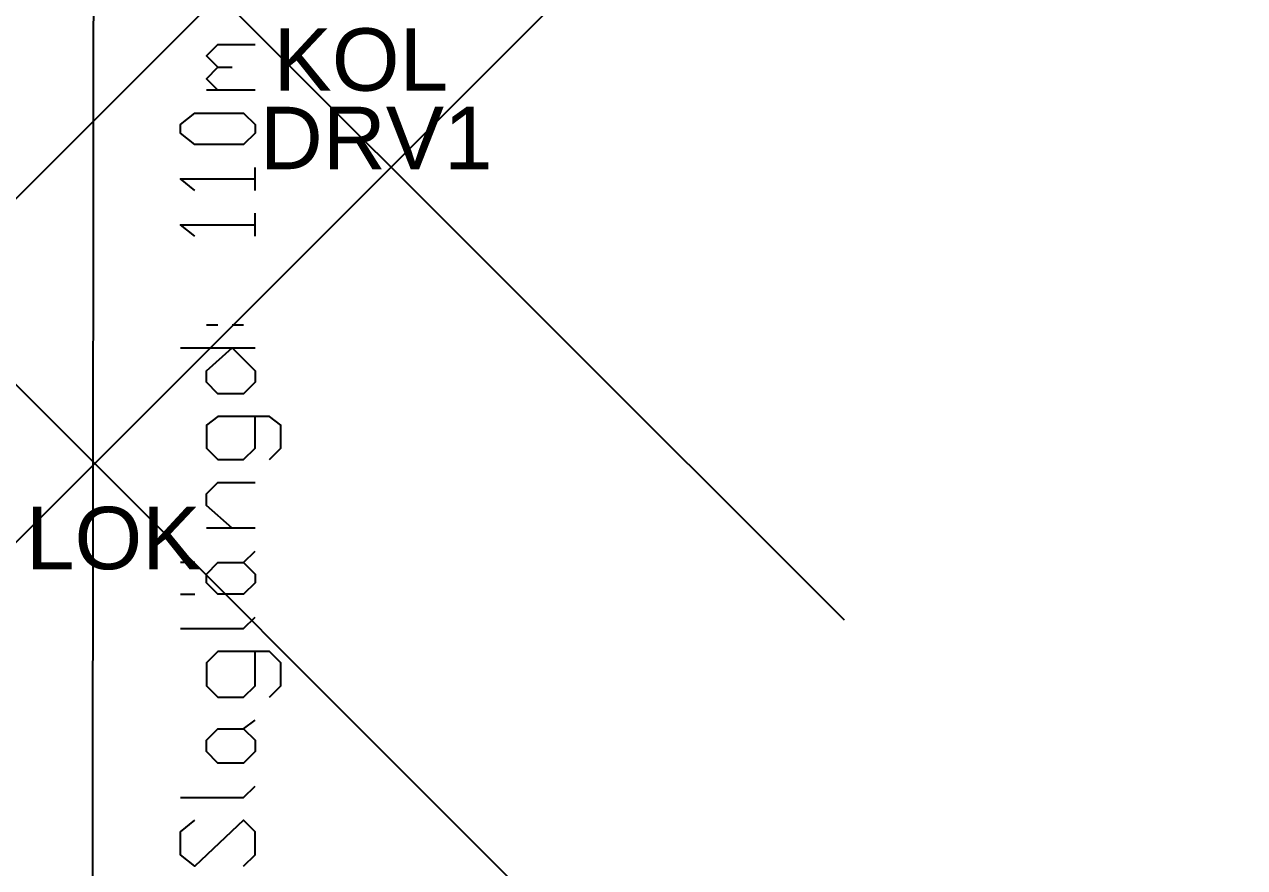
# Model space of a CAD drawing. Header units: millimetres. Extents: x -45 to 90, y -17 to 16.
# Drawn here: x -0.113 to 1.841, y -3.147 to -1.797 of the extents above; entities that cross this region are included whole.
import ezdxf

# ---------------------------------------------------------------- set-up
doc = ezdxf.new("R2010")
doc.units = ezdxf.units.MM
doc.header["$PDMODE"] = 3
doc.layers.add('PDF_Geometry', color=7, linetype='Continuous')
doc.styles.get("Standard").update_dxf_attribs({"font": 'arial.ttf'})

msp = doc.modelspace()

# ---------------------------------------------------------------- linework, layer by layer
at = {"color": 2}
msp.add_arc((-0.8299, -500.0575), 499.3082, 85.235272, 89.904911, dxfattribs=at)
at = {"color": 5}
msp.add_arc((-0.8299, -500.0575), 498.7082, 85.235272, 89.904911, dxfattribs=at)
at = {"color": 4}
msp.add_point((0.1994, -1.7504), dxfattribs=at)
at = {"color": 1}
msp.add_point((0, -2.5), dxfattribs=at)
at = {"layer": 'PDF_Geometry', "lineweight": 25}
for points in [[(-0.0046, -4.607), (0, 0)], [(0.1971, -1.8657), (0.1788, -1.8474), (0.1971, -1.8291), (0.2567, -1.8291)], [(0.1971, -1.9024), (0.1788, -1.8841), (0.1971, -1.8657), (0.22, -1.8657)], [(0.2567, -1.9024), (0.1788, -1.9024)], [(0.2567, -2.0629), (0.2567, -2.0262)], [(0.1604, -2.0629), (0.1375, -2.0445), (0.2567, -2.0445)], [(0.2567, -2.1362), (0.2567, -2.0995)], [(0.1604, -2.1362), (0.1375, -2.1179), (0.2567, -2.1179)], [(0.1788, -2.2783), (0.1971, -2.2783)], [(0.22, -2.2783), (0.2384, -2.2783)], [(0.1375, -2.315), (0.2567, -2.315)], [(0.2796, -2.4938), (0.298, -2.4754), (0.298, -2.4388), (0.2796, -2.425), (0.1971, -2.425), (0.1788, -2.4388), (0.1788, -2.4754), (0.1971, -2.4938), (0.2384, -2.4938), (0.2567, -2.4754), (0.2567, -2.425)], [(0.22, -2.6038), (0.1788, -2.5671), (0.1788, -2.5488), (0.1971, -2.5304), (0.2567, -2.5304)], [(0.2567, -2.6038), (0.1788, -2.6038)], [(0.2384, -2.6588), (0.2567, -2.6405)], [(0.1604, -2.6588), (0.1375, -2.6588)], [(0.1375, -2.7092), (0.1604, -2.7092)], [(0.1375, -2.7642), (0.2384, -2.7642), (0.2567, -2.7459)], [(0.2796, -2.8742), (0.298, -2.8559), (0.298, -2.8192), (0.2796, -2.8009), (0.1971, -2.8009), (0.1788, -2.8192), (0.1788, -2.8559), (0.1971, -2.8742), (0.2384, -2.8742), (0.2567, -2.8559), (0.2567, -2.8009)], [(0.2384, -2.9247), (0.2567, -2.9109)], [(0.1375, -3.0347), (0.2384, -3.0347), (0.2567, -3.0164)], [(0.2384, -3.1447), (0.2567, -3.1264), (0.2567, -3.0897), (0.2384, -3.0712), (0.1604, -3.1447), (0.1375, -3.1264), (0.1375, -3.0897), (0.1604, -3.0712)]]:
    msp.add_lwpolyline(points, dxfattribs=at)
for points in [[(0.2567, -1.9712), (0.2384, -1.9895), (0.1604, -1.9895), (0.1375, -1.9712), (0.1375, -1.9574), (0.1604, -1.9391), (0.2384, -1.9391), (0.2567, -1.9574)], [(0.22, -2.315), (0.2567, -2.3517), (0.2567, -2.37), (0.2384, -2.3883), (0.1971, -2.3883), (0.1788, -2.37), (0.1788, -2.3517)], [(0.2567, -2.6771), (0.2567, -2.6909), (0.2384, -2.7092), (0.1971, -2.7092), (0.1788, -2.6909), (0.1788, -2.6771), (0.1971, -2.6588), (0.2384, -2.6588)], [(0.2567, -2.943), (0.2567, -2.9613), (0.2384, -2.9797), (0.1971, -2.9797), (0.1788, -2.9613), (0.1788, -2.943), (0.1971, -2.9247), (0.2384, -2.9247)]]:
    msp.add_lwpolyline(points, close=True, dxfattribs=at)

# ---------------------------------------------------------------- texts
at = {"color": 4}
for s, p in [('KOL', (0.2863, -1.9033)), ('DRV1', (0.2642, -2.0289))]:
    msp.add_text(s, height=0.1, dxfattribs=at).set_placement(p)
at = {"color": 1}
msp.add_text('LOK', height=0.1, dxfattribs=at).set_placement((-0.1101, -2.6694))

doc.saveas('drawing.dxf')
